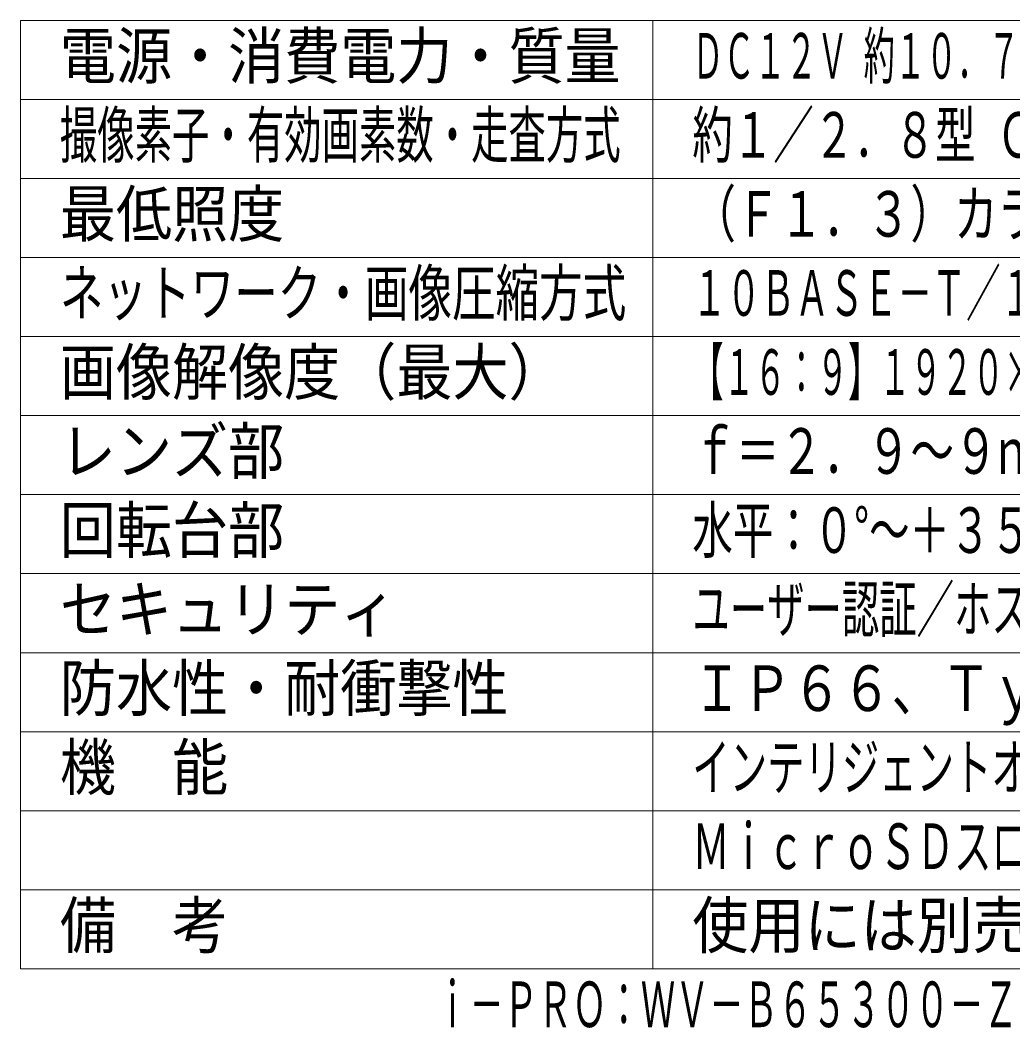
# Model space of a CAD drawing. Units: millimetres on the paper. Extents: x -62 to 63, y -59 to 59.
# Drawn here: x -62.5 to 0.3, y -59 to 5.4 of the extents above; entities that cross this region are included whole.
import ezdxf
from ezdxf.enums import TextEntityAlignment as Align

# ---------------------------------------------------------------- set-up
doc = ezdxf.new("R2010")
doc.units = ezdxf.units.MM
doc.layers.add('0-0_MOJI1', color=7, linetype='Continuous')
doc.layers.add('0-4_相当品', color=4, linetype='Continuous')
doc.layers.add('0-5_WAKU', color=4, linetype='Continuous', lineweight=9)
doc.styles.add('ＭＳ ゴシック', font='')
doc.styles.get('ＭＳ ゴシック').set_extended_font_data('MS Gothic')

msp = doc.modelspace()

# ---------------------------------------------------------------- linework, layer by layer
at = {"layer": '0-5_WAKU', "color": 3}
for p, q in [((-62.5, -54.6), (-62.5, 5.4)), ((-62.5, 5.4), (62.5, 5.4)), ((-22.5, -54.6), (-22.5, 5.4)), ((-62.5, -54.6), (62.5, -54.6))]:
    msp.add_line(p, q, dxfattribs=at)
at = {"layer": '0-5_WAKU'}
for p, q in [((-62.5, 0.4), (62.5, 0.4)), ((-62.5, -4.6), (62.5, -4.6)), ((62.5, -9.6), (-62.5, -9.6)), ((62.5, -14.6), (-62.5, -14.6)), ((62.5, -19.6), (-62.5, -19.6)), ((-62.5, -24.6), (62.5, -24.6)), ((-62.5, -29.6), (62.5, -29.6)), ((-62.5, -34.6), (62.5, -34.6)), ((-62.5, -39.6), (62.5, -39.6)), ((-62.5, -44.6), (62.5, -44.6)), ((-62.5, -49.6), (62.5, -49.6))]:
    msp.add_line(p, q, dxfattribs=at)

# ---------------------------------------------------------------- texts
at = {"layer": '0-0_MOJI1', "style": 'ＭＳ ゴシック'}
for s, height, width, p in [('電源・消費電力・質量', 2.889, 0.9, (-60, 0.845)), ('ＤＣ１２Ｖ 約１０．７Ｗ、ＰｏＥ（ＩＥＥＥ８０２．３ａｆ準拠）約１２Ｗ・約１．６ｋｇ', 2.889, 0.5, (-20, 0.845)), ('撮像素子・有効画素数・走査方式', 2.889, 0.6, (-60, -4.155)), ('約１／２．８型 ＣＭＯＳセンサー・約２１０万画素・プログレッシブ', 2.886, 0.65, (-20, -4.155)), ('最低照度', 2.889, 0.9, (-60, -9.155)), ('（Ｆ１．３）カラー：０．００１ｌｘ、白黒：０．０００３ｌｘ', 2.889, 0.7, (-20, -9.155)), ('ネットワーク・画像圧縮方式', 2.886, 0.7, (-60, -14.155)), ('１０ＢＡＳＥ－Ｔ／１００ＢＡＳＥ－ＴＸ・Ｈ．２６５、Ｈ．２６４、ＪＰＥＧ', 2.886, 0.55, (-20, -14.155)), ('画像解像度（最大）', 2.889, 0.9, (-60, -19.155)), ('【１６：９】１９２０×１０８０（６０ｆｐｓ）【４：３】１２８０×９６０（３０ｆｐｓ）', 2.889, 0.5, (-20, -19.155)), ('レンズ部', 2.889, 0.9, (-60, -24.155)), ('ｆ＝２．９～９ｍｍ（３．１倍、電動ズーム／電動フォーカス）', 2.889, 0.7, (-20, -24.155)), ('回転台部', 2.889, 0.9, (-60, -29.155)), ('水平：０°～＋３５０°／垂直：０°～＋９０°、駆動耐久性１００万回', 2.886, 0.65, (-20, -29.155)), ('セキュリティ', 2.889, 0.9, (-60, -34.155)), ('ユーザー認証／ホスト認証／ＨＴＴＰＳ、ＦＩＰＳ１４０－２ｌｅｖｅｌ３', 2.889, 0.6, (-20, -34.155)), ('防水性・耐衝撃性', 2.889, 0.9, (-60, -39.155)), ('ＩＰ６６、Ｔｙｐｅ４Ｘ、ＮＥＭＡ４Ｘ 準拠・ＩＫ１０', 2.886, 0.8, (-20, -39.155)), ('インテリジェントオート、スーパーダイナミック、スマートコーディング、', 2.889, 0.6, (-20, -44.155)), ('機\u3000能', 2.889, 0.9, (-60, -44.155)), ('ＭｉｃｒｏＳＤスロット、ＡＩ自動追尾、ＡＩ音識別、ＡＩアプリ搭載可能', 2.889, 0.6, (-20, -49.155)), ('備\u3000考', 2.889, 0.9, (-60, -54.155)), ('使用には別売ライセンスが必要', 2.889, 0.9, (-20, -54.155))]:
    msp.add_text(s, height=height, dxfattribs=dict(at, width=width)).set_placement(p, align=Align.BOTTOM_LEFT)
at = {"layer": '0-4_相当品', "style": 'ＭＳ ゴシック', "width": 0.55}
msp.add_text('ｉ－ＰＲＯ：ＷＶ－Ｂ６５３００－ＺＹＲ＋ＷＶ－ＱＳＲ５０１－ＷＵＸ＋ＷＶ－ＱＣＬ５０１ＷＵＸ', height=2.889, dxfattribs=at).set_placement((-36.26, -59.155), align=Align.BOTTOM_LEFT)

doc.saveas('drawing.dxf')
